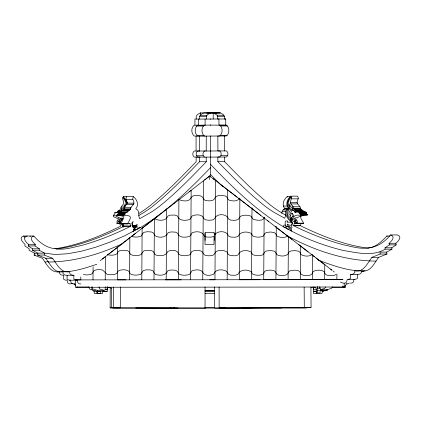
<?xml version="1.0" encoding="UTF-8"?>
<svg xmlns="http://www.w3.org/2000/svg" width="421" height="421" viewBox="0 0 421 421"><rect width="100%" height="100%" fill="white"/><g stroke="black" fill="none" stroke-linecap="round" stroke-linejoin="round"><path stroke-width="0.63" d="M105.239 286.801L105.239 289.39L107.197 289.374L107.197 286.906M313.35 287.375L313.34 293.537L316.06 293.537L316.518 291.274L313.345 291.243L317.039 291.243M116.996 212.563L114.744 212.768L114.891 214.021L113.517 215.089L113.27 216.478C114.922 217.436 116.012 217.499 117.149 218.504L118.222 218.004L119.017 218.846C119.469 220.957 116.954 218.573 117.864 221.009L117.117 220.725L116.849 223.577L120.443 223.851M38.106 253.6L34.348 253.11L29.075 250.216L29.202 248.822L24.86 245.932L25.044 244.269C22.566 242.354 18.403 237.428 23.655 236.007L33.822 236.007C39.527 242.675 46.884 248.227 55.977 248.758C64.402 250.269 72.801 247.253 80.974 245.611C98.14 240.875 114.749 234.229 130.673 226.272L130.052 223.719L129.5 223.535L127.7 223.867L120.685 223.809C119.79 223.614 120.227 220.046 121.253 221.009C120.343 218.573 122.858 220.957 122.4 218.846L121.611 218.004L120.538 218.504C119.401 217.499 118.312 217.436 116.659 216.478L116.906 215.089L118.28 214.021L118.133 212.768L118.538 212.563L126.842 212.494L127.873 211.231L130.505 209.474C130.473 206.732 133.168 205.506 133.983 203.164C133.999 200.764 131.699 198.996 133.457 196.644L123.295 196.644C121.532 198.996 123.837 200.764 123.816 203.164C123.006 205.506 120.311 206.732 120.343 209.474L117.706 211.231L116.675 212.494L115.149 212.563M121.964 223.783C118.864 224.204 122.932 221.304 122.785 219.857C126.158 216.247 120.669 215.247 117.991 215.736A42.653 30.159 90 0 1 116.817 215.468L123.49 215.441L125.058 214.021L124.911 212.768L125.311 212.563M199.707 151.028L194.323 150.992L193.16 152.286A3.757 2.658 -90 0 0 193.113 155.765L194.17 157.08L196.139 157.101L196.133 161.732C181.193 177.315 166.085 192.876 149.213 206.401A167.858 118.696 -90 0 1 140.072 212.737L138.983 213.389M210.511 151.028L197.712 150.992L196.549 152.286A3.757 2.658 -90 0 0 196.502 155.765L197.56 157.08L199.528 157.101L199.522 161.732C184.582 177.315 169.474 192.876 152.597 206.401A167.858 118.696 -90 0 1 143.461 212.737L138.683 215.541M319.292 286.738L319.292 288.743L317.339 288.738L317.334 286.885M112.754 307.872L110.128 307.862L110.223 287.648M177.988 308.04L113.517 307.862L113.617 286.996M120.395 286.996L120.295 307.862L113.517 307.862M80.843 276.85L80.821 279.886L75.327 279.897L75.327 287.28L344.157 287.001L344.157 283.312M92.994 279.876L93.078 266.809M105.218 279.865L105.366 256.684L102.377 258.994M117.601 246.848L117.385 279.854L125.958 279.844M129.594 279.844L129.868 237.37M141.798 279.833L142.135 227.893M153.986 279.823L154.386 218.404M165.427 279.823L166.19 279.823L166.653 208.753M166.19 279.823L178.378 279.812L178.904 199.522M190.566 279.802L191.15 190.313L189.25 191.792M202.769 279.791L203.417 181.046M209.632 179.404L209.658 175.641M215.605 180.635L214.957 279.781L209.769 279.786M227.145 279.77L227.735 189.976L220.82 184.651M239.865 198.496L239.333 279.76L260.162 279.718M251.521 279.739L251.995 207.795M264.135 217.099L263.725 279.718L342.904 279.618M275.913 279.697L276.265 226.409M288.101 279.686L288.385 236.218M300.289 279.676L300.515 245.569M312.477 279.649L312.64 254.9M324.665 279.639L324.77 264.225M336.874 279.628L336.911 274.029M214.057 236.807L213.989 244.49L204.99 244.469L205.101 232.308L214.094 232.329L214.084 233.608M198.323 119.059L198.317 125.095M216.589 112.954L203.738 112.933C202.212 113.844 200.243 114.549 199.596 116.359L199.591 119.059M205.095 119.059L205.09 125.095M210.826 112.991L210.516 112.933C208.984 113.844 207.021 114.549 206.374 116.359L206.369 119.059M196.06 150.992L196.081 136.088M199.449 150.992L199.47 136.088M206.227 150.992L206.248 136.088M332.348 286.896L331.806 287.922A17.377 12.288 90 0 1 331.301 288.474L327.249 289.622L327.196 290.616L317.25 290.606M118.538 212.563L120.064 212.494L121.095 211.231L123.732 209.474C123.695 206.732 126.389 205.506 127.205 203.164C127.221 200.764 124.921 198.996 126.679 196.644M322.06 291.274L323.291 291.274L323.333 290.658M27.218 236.207L27.044 236.007C21.792 237.428 25.955 242.354 28.433 244.269L28.249 245.932L32.591 248.822L32.464 250.216L37.737 253.11L44.51 253.11L55.167 254.5L67.66 253.763L81.416 251.216L95.851 247.174L110.391 241.959L124.458 235.881L140.798 227.34C167.221 211.3 189.582 189.471 210.895 167.29M28.249 245.932L35.027 245.932L39.369 248.822L39.242 250.216L44.51 253.11L44.331 255.1L52.509 258.273C56.977 264.109 60.877 273.571 69.818 271.729C68.918 274.155 71.886 275.518 73.928 275.266L73.822 278.96A1.642 1.163 -90 0 0 74.191 279.523L75.68 280.149L77.259 280.139L77.853 282.554A3.047 2.158 -90 0 0 78.369 283.275L79.111 283.775L80.885 283.964M124.263 208.627L124.253 209.063M325.57 286.896L325.033 287.922A17.377 12.288 -90 0 1 324.523 288.474L320.476 289.622L319.971 292.884L317.25 292.9L317.245 286.738M301.452 209.505L294.674 209.505L293.8 208.969C293.821 206.232 291.127 205.022 290.306 202.685C290.279 200.28 292.574 198.507 290.811 196.154L297.584 196.154C299.352 198.507 297.052 200.28 297.084 202.685C297.9 205.022 300.599 206.232 300.573 208.969L303.215 210.716L304.251 211.974L306.178 212.237L306.035 213.489L307.509 214.926A42.653 30.159 90 0 1 306.335 215.199L303.394 215.347M72.517 283.491L69.802 283.986L68.202 283.275A3.047 2.158 90 0 1 67.686 282.554L67.092 280.139L65.518 280.149L64.024 279.523A1.642 1.163 -90 0 1 63.655 278.96L63.766 275.266C61.724 275.518 58.756 274.155 59.656 271.729C50.709 273.571 46.81 264.109 42.342 258.273L34.169 255.1L34.348 253.11M52.509 258.273L45.731 258.273L37.558 255.1L37.737 253.11M121.837 220.009C121.874 217.441 119.375 220.657 121.532 220.483M210.468 164.222C232.571 187.492 255.963 210.221 283.559 226.898L291.495 231.034C307.746 239.67 325.175 245.969 343.01 250.427C356.508 252.589 372.548 256.878 385.031 249.269L385.047 247.79L389.383 244.88L389.051 243.391L395.972 243.217C398.429 241.291 402.602 236.339 397.335 234.944L390.556 234.944C384.873 241.638 377.542 247.238 368.438 247.822C360.023 249.379 351.614 246.417 343.436 244.822C326.259 240.186 309.63 233.634 293.684 225.767L294.295 223.214L294.847 223.025C299.489 224.335 294.805 221.351 294.979 219.588C291.258 216.068 296.642 214.557 299.557 215.199A42.653 30.159 -90 0 0 300.731 214.926L307.604 214.899M303.42 223.346C303.736 221.393 297.852 216.894 302.183 215.336M120.438 217.983C120.417 219.888 114.728 224.898 119.332 223.535L119.885 223.719L120.506 226.272C99.677 236.397 77.853 245.432 54.798 248.785M119.243 223.588L119.238 222.625L120.648 221.835M289.148 203.848C289.864 205.853 289.053 207.995 290.99 209.532A3.094 2.189 90 0 1 290.843 210.1C289.232 211.4 287.548 213.989 290.29 215.289A1.942 1.374 -90 0 1 290.458 215.515M368.128 248.174C344.394 245.169 321.891 236.055 300.457 225.767L301.073 223.214M56.288 249.069C80.027 245.922 102.498 236.676 123.895 226.272L123.274 223.719M281.786 213.473L282.154 211.442L283.091 209.905L284.849 208.8L287.927 208.8M122.29 210.742L124.321 208.342M73.928 275.266L67.155 275.266L67.044 278.96A1.642 1.163 90 0 0 67.413 279.523L69.433 280.191L76.206 280.191M132.873 231.524L133.225 231.603L133.762 230.808L134.131 228.671L132.394 225.745L131.81 222.946L133.173 221.441L132.21 223.709L132.72 225.251L133.578 225.782L134.978 225.661L137.262 224.409L136.825 225.772L137.141 227.272L135.741 226.166L132.662 226.166M126.658 204.764C127.126 201.77 124.842 199.301 123.132 197.123M63.045 271.729C62.145 274.155 65.108 275.518 67.155 275.266M35.027 245.932L35.206 244.269C32.733 242.354 28.57 237.428 33.822 236.007M291.769 218.067L291.937 218.557L292.074 217.72A0.758 0.537 -90 0 0 291.837 217.504L291.243 217.783M136.525 229.687L135.278 229.782L135.409 228.656C133.778 229.666 134.867 226.23 135.951 227.777L135.467 227.024L132.52 227.056M117.743 211.963L117.859 212.952L118.554 213.4M118.822 212.8L118.717 211.974M264.53 217.399C263.02 221.614 256.605 220.23 253.316 219.378L250.948 216.147C247.701 214.889 243.764 214.81 240.565 216.257L237.918 219.694L234.844 220.351L230.603 220.099L228.603 219.083C226.866 213.415 216.478 213.142 214.557 218.715L212.958 219.857L209.263 220.315L205.622 219.857L203.996 218.752C202.464 213.926 195.87 214.289 192.102 215.994L189.892 219.367C185.524 220.957 179.036 221.036 177.215 215.873L174.478 215.047L170.047 215.152L167.842 216.105C166.163 221.13 159.443 220.862 155.412 219.152L154.639 218.215M190.86 234.992L192.113 232.808C196.344 230.971 202.575 231.234 204.348 236.155L206.737 237.065L211.179 237.134L213.815 236.281M292.127 210.026C293.621 207.995 290.174 207.5 290.153 205.648A4.768 3.368 -90 0 1 290.095 205.016M121.68 210.432L121.611 210.416A1.242 0.879 -90 0 1 121.111 210.611L119.596 210.426L117.796 211.489A3.089 2.184 90 0 0 117.48 211.768C118.69 211.621 121.011 211.631 121.727 210.316M326.833 289.943L327.064 289.411M239.312 198.075C237.897 201.927 232.576 201.038 229.434 200.343C227.293 199.528 227.587 196.286 225.061 195.928C221.904 195.476 217.494 194.639 215.194 197.449C214.215 201.275 209.542 201.064 206.422 200.649C203.554 200.701 203.454 197.502 201.564 196.249C198.354 195.239 193.097 194.318 191.06 197.691C189.429 202.212 182.398 201.28 178.962 199.486M214.857 234.907L215.257 234.034M296.884 223.288C297.779 223.088 297.331 219.52 296.305 220.493C297.21 218.052 294.705 220.446 295.153 218.336L295.942 217.489L297.015 217.983C298.152 216.973 299.242 216.899 300.889 215.936L300.636 214.547L299.263 213.489L299.405 212.237L297.473 211.974L294.674 209.505M122.179 206.427L121.322 208.732L121.632 209.769M137.109 229.35L137.967 228.161L140.235 227.619L139.004 227.619M295.426 211.463L295.431 212.489A0.889 0.626 -90 0 0 295.605 212.684L296.21 212.579L296.405 211.447M210.426 150.997L219.646 150.918L220.815 152.202A3.757 2.658 -90 0 1 220.872 155.686L219.662 157.028L210.447 157.117M210.079 119.043L218.946 118.99L218.967 125.026L226.635 125.195C229.64 127.7 229.582 132.962 226.898 135.678L225.903 136.015L217.846 136.025L217.91 150.929L226.424 150.918L227.587 152.202A3.757 2.658 -90 0 1 227.65 155.686L226.44 157.028L217.852 157.038L217.868 161.669C232.855 177.162 248.011 192.639 264.92 206.064A167.858 118.696 -90 0 0 274.076 212.347L284.691 218.241C286.275 215.468 284.575 211.968 286.759 209.442L288.511 208.327C285.138 204.474 287.159 199.138 290.811 196.154M190.86 235.034L189.466 236.455C185.608 237.47 178.957 238.249 177.609 233.266L175.604 232.15L171.115 231.913L168.158 232.681C166.106 237.849 159.006 238.286 154.812 235.597L153.507 233.018L151.676 232.029L147.582 231.697L143.971 232.287L142.624 233.544L141.24 236.028C138.156 237.36 134.436 237.37 131.252 236.313M210.832 125.095L197.428 125.274C194.434 127.784 194.497 133.047 197.191 135.751L198.186 136.088M205.011 125.095L204.206 125.274C201.212 127.784 201.275 133.047 203.969 135.751L204.964 136.088M119.427 212.837L119.585 212.016A1.205 0.853 -90 0 0 119.432 211.616M215.257 234.013C218.567 230.576 226.851 230.719 228.487 236.002L230.576 237.034L235.007 237.249L237.986 236.513C240.102 231.413 246.964 231.055 251.3 233.466L252.658 235.871C255.842 237.57 260.057 237.544 263.346 236.113L264.725 233.639L266.361 232.439L270.592 232.018L274.029 232.503L275.576 233.566L276.96 236.113C280.123 237.802 284.954 238.223 287.875 235.834M291.127 197.223L290.985 197.438A8.425 5.957 -90 0 0 290.848 197.649C289.306 199.786 286.912 202.68 288.79 205.343A11.725 8.288 90 0 0 289.369 206.19L289.422 206.258M395.824 243.391L396.161 244.88L391.825 247.79L391.956 249.179L386.694 252.105L386.957 254.026L380.184 254.026L371.938 257.315C367.486 263.178 363.623 272.661 354.666 270.877C355.571 273.297 352.609 274.671 350.567 274.434L350.682 278.128A1.642 1.163 -90 0 1 350.319 278.697L348.299 279.376M386.957 254.026L378.711 257.315C374.285 262.941 370.759 272.34 362.039 270.903M100.219 260.652L209.637 176.031L331.68 270.008M292.511 209.274L292.816 208.237L291.948 205.932M347.025 283.338L343.768 287.28L342.252 286.022M389.051 243.391L389.193 243.217C391.651 241.291 395.824 236.339 390.556 234.944M292.106 227.04L291.406 228.466L291.306 231.229L290.443 229.95L290.232 228.187L291.958 225.256L292.627 222.625L291.095 220.893L291.058 218.752L290.464 218.473L290.495 221.551L291.458 222.714M389.893 236.007L386.815 236.007C381.726 241.57 375.942 247.106 368.112 248.148M135.741 226.166L134.983 227.056L135.467 227.024M290.874 196.644L287.18 196.644C283.512 199.607 281.491 204.938 284.849 208.8M210.505 176.941L210.384 136.067L219.13 136.015L220.12 135.678C222.804 132.962 222.862 127.7 219.857 125.195L210.216 125.063M206.101 157.101L206.301 161.732C191.355 177.315 176.246 192.876 159.375 206.401A167.858 118.696 90 0 1 150.234 212.737L139.64 218.694C138.046 215.926 139.74 212.421 137.546 209.905L135.788 208.8C139.146 204.938 137.125 199.607 133.457 196.644M174.194 203.438L173.82 203.727M287.39 222.204L287.864 221.409L287.348 220.893L285.564 221.057C284.607 223.004 285.37 225.214 286.464 226.887M290.974 196.639C287.269 199.78 286.517 204.648 289.28 208.479C284.507 211.468 286.969 217.02 290.422 220.036M287.28 197.181L287.18 196.644M312.093 254.473C309.188 256.868 304.341 256.394 301.194 254.721L299.841 252.158L298.289 251.105L294.779 250.632L290.874 250.974L289.069 251.958L287.648 254.537C284.622 256.594 280.154 256.384 276.955 254.784L275.529 252.221L274.092 251.126L270.829 250.579L266.451 250.927L264.667 252.09L263.272 254.626C260.025 256.168 255.821 256.105 252.605 254.505L251.211 252.074C246.943 249.569 239.996 249.921 237.891 255.042L234.95 255.794L230.508 255.594L228.382 254.558L226.83 251.879C223.577 249.89 218.462 249.679 215.41 252.132C214.721 253.742 213.71 255.431 211.752 255.579A11.146 7.099 0 0 1 206.437 255.584C204.427 255.447 203.296 253.742 202.585 252.058C199.743 249.648 195.276 250.1 191.992 251.363L190.45 254.068L189.313 255.021C185.419 256.036 178.804 256.773 177.446 251.769L175.368 250.669L170.821 250.479L167.958 251.29C166.121 256.1 160.375 256.278 156.012 255.084L154.639 254.068L153.307 251.484L151.339 250.527L147.055 250.258L143.666 250.921L140.993 254.663C137.672 255.894 133.531 256.094 130.378 254.337L129.131 251.784L127.452 250.674L123.342 250.258L119.827 250.653L118.222 251.569L116.87 253.931C114.107 255.589 110.528 255.4 107.466 254.7M292.506 216.305C291.769 214.857 292.532 218.299 293.474 216.552A2.805 1.984 -90 0 0 293.642 216.005C293.858 213.689 291.906 215.468 292.905 214.957M142.082 228.271L159.038 215.163M76.869 287.28L77.201 287.001M165.885 209.869L166.653 209.269M107.797 254.805L129.868 237.728M135.22 233.581L131.531 236.439M209.621 176.057L204.469 180.025M29.886 236.297L30.607 236.207M225.745 125.026L225.719 118.99L224.451 119.001L224.435 116.296C223.788 114.491 221.82 113.796 220.288 112.896L200.349 112.933C198.823 113.844 196.854 114.549 196.207 116.359L196.207 119.059M121.416 211.353L121.185 211.489A3.089 2.184 90 0 0 120.869 211.768L121.095 211.852M326.501 290.311L326.101 290.522A4.563 4.563 0 0 1 325.223 290.795L322.66 290.816L321.886 293.437L316.403 293.437C316.887 289.343 316.687 285.817 311.272 287.385M336.037 274.524L334.342 275.318L330.906 275.634L326.991 275.208L325.317 274.15L324.107 271.566C320.981 269.661 316.545 269.782 313.303 271.387L311.987 273.934L310.519 275.045L306.988 275.55L303.052 275.239L301.157 274.334L299.799 271.777L298.363 270.687L295.026 270.156L290.974 270.435L289.038 271.382L287.601 273.966L286.133 274.987L282.954 275.487L278.949 275.245L276.918 274.381L275.466 271.829L274.113 270.703L271.008 270.108L266.535 270.387L264.614 271.513L263.225 274.087C260.01 275.734 255.821 275.56 252.563 274.092L251.142 271.666C246.99 269.108 239.891 269.356 237.86 274.503L235.044 275.292L230.555 275.145L228.329 274.15L226.745 271.45C222.714 268.914 215.399 268.966 213.626 274.297C210.542 275.46 205.995 276.197 203.48 273.508C201.927 268.845 195.591 269.445 191.897 270.861L190.339 273.576L189.197 274.534C185.882 275.413 181.946 275.75 178.888 273.955L177.304 271.256L175.162 270.177L170.573 270.019L167.769 270.861C165.927 275.75 160.085 275.75 155.749 274.539L154.449 273.487L153.076 270.903L150.955 269.987L146.508 269.793L143.35 270.545L140.714 274.281C137.372 275.323 133.204 275.692 130.152 273.734L128.884 271.15C125.747 269.282 121.085 269.198 117.996 271.203L116.791 273.403C113.933 275.255 110.091 274.918 106.913 274.145L102.635 270.045C99.73 269.424 96.425 269.298 93.788 270.819L92.336 273.392L90.71 274.529L86.889 274.971L83.337 274.56M123.021 243.412C99.714 254.342 74.254 261.815 48.383 262.041L45.731 258.273M365.07 270.656L361.881 271.661M307.683 307.451L306.146 308.083L113.165 308.104L111.67 307.472L111.67 289.885A5.331 5.331 0 0 0 111.549 288.717L110.47 287.469L107.944 287.406M96.783 264.314C85.247 268.045 73.312 272.213 61.04 271.813M292.463 209.937L292.532 209.921A1.242 0.879 -90 0 0 293.032 210.111L294.547 209.921L296.347 210.968A3.089 2.184 90 0 1 296.663 211.247C295.458 211.105 293.137 211.137 292.411 209.821M295.895 212.852L294.895 212.521L294.563 211.51A1.205 0.853 -90 0 1 294.716 211.105M204.485 150.992L203.327 152.286A3.757 2.658 -90 0 0 203.275 155.765L204.49 157.101M292.279 213.721L292.148 214.047L292.563 214.11L292.411 213.115L291.348 213.394L290.574 215.363A2.658 1.879 -90 0 0 290.679 216.731L291.2 217.862L291.216 219.178L291.974 220.536L294.942 222.114L294.937 223.077M60.224 271.287L57.651 271.813L59.498 271.813M206.932 112.991L220.288 112.896M209.811 112.991L210.121 112.933M216.589 112.991L216.899 112.933M44.994 262.041L48.262 261.641M301.004 215.962L302.646 215.736A42.653 30.159 -90 0 0 303.82 215.468L302.688 215.441M70.265 280.165L69.433 280.191M62.445 271.766C55.635 273.134 51.599 266.94 48.383 262.041M170.01 308.083L171.21 308.04M173.399 308.083L174.599 308.04M74.107 283.964L72.333 283.775L71.591 283.275A3.047 2.158 -90 0 1 71.075 282.554L70.481 280.139M116.706 215.952L114.601 215.736A42.653 30.159 -90 0 1 113.428 215.468L113.328 215.441M205.285 150.992L204.864 150.992M93.92 290.658L93.957 291.274L96.493 291.248M103.903 291.243L102.635 291.253L102.608 293.458L97.13 293.363A10.672 10.672 0 0 0 97.041 292.542C96.42 291.064 96.088 290.227 93.799 290.795A4.563 4.563 0 0 1 92.92 290.522L91.962 289.411L91.746 286.922M107.287 286.727L107.292 291.243L104.119 291.274L104.066 290.279L100.014 289.153A17.377 12.288 -90 0 1 99.503 288.606L98.951 286.812M310.919 287.085L311.072 307.298L246.606 307.814M311.072 307.298L219.157 308.014L219.094 287.09M350.567 274.434L357.34 274.434C359.387 274.671 362.349 273.297 361.439 270.877M213.705 112.991L219.978 112.954M319.297 287.911L320.476 287.901L320.476 289.622L327.249 289.622M281.502 307.962L242.649 308.04M178.378 279.812L181.219 279.807M215.205 308.083L250.627 308.083M213.51 112.896L217.115 115.238L223.893 115.238M200.138 115.296L206.916 115.296M217.115 115.238L217.662 116.296L224.435 116.296M199.596 116.359L206.374 116.359M225.719 118.99L217.673 119.001L217.662 116.296M210.832 119.059L194.934 119.059L194.928 125.095M197.933 125.095L194.039 125.274C191.045 127.784 191.113 133.047 193.807 135.751L194.797 136.088L210.853 136.088M197.428 125.274L204.206 125.274M219.857 125.195L226.635 125.195M220.741 125.958L227.519 125.958M196.544 126.037L203.322 126.037M220.12 135.678L226.898 135.678M197.191 135.751L203.969 135.751M220.872 155.686L227.65 155.686M196.502 155.765L203.28 155.765M199.528 157.101L210.774 157.138M200.022 157.138L196.139 157.101M217.868 161.669L224.64 161.669C239.633 177.162 254.784 192.639 271.698 206.064A167.858 118.696 -90 0 0 280.854 212.347L285.638 215.126M199.522 161.732L206.301 161.732M291.564 198.838L298.342 198.838M125.937 199.328L132.71 199.328M290.306 202.685L297.084 202.685M127.205 203.164L133.983 203.164M290.727 203.911L297.505 203.911M126.784 204.395L133.562 204.395M283.317 206.037L287.627 206.037M293.305 206.785L300.078 206.785M124.216 207.285L130.994 207.285M284.685 208.174L288.385 208.174M293.516 208.353L300.294 208.353M124.011 208.853L130.784 208.853M293.8 208.969L300.573 208.969M123.732 209.474L130.505 209.474M286.759 209.442L287.99 209.442M283.091 209.905L286.785 209.905M122.853 210.016L129.631 210.016M295.51 210.337L302.283 210.337M296.01 210.411L302.783 210.411M122.022 210.853L128.8 210.853M121.522 210.926L128.3 210.926M282.154 211.442L285.848 211.442M296.989 211.589L303.762 211.589M297.473 211.974L304.251 211.974M298.999 212.031L305.778 212.031M120.548 212.11L127.326 212.11M299.405 212.237L306.178 212.237M120.064 212.494L126.842 212.494M299.405 212.647L306.183 212.647M114.744 212.768L116.596 212.768M118.133 212.768L124.911 212.768M299.194 213.11L305.967 213.11M118.133 213.184L124.911 213.184M299.263 213.489L306.035 213.489M118.348 213.642L125.121 213.642M299.447 213.736L306.225 213.736M118.28 214.021L125.058 214.021M118.096 214.268L124.874 214.268M300.636 214.547L307.414 214.547M116.906 215.089L123.685 215.089M294.847 223.025L296.694 223.025M294.295 223.214L296.758 223.214M296.947 223.177L303.725 223.177M296.816 223.33L303.657 223.288M120.622 223.698L127.531 223.851M128.821 223.719L130.052 223.719M293.574 225.488L300.352 225.488M131.731 225.782L136.825 225.772M293.621 225.761L300.399 225.761M124 225.988L130.778 225.988M123.953 226.266L130.731 226.266M135.972 226.956L137.204 226.956M133.389 227.366L135.315 227.372M133.91 229.65L135.146 229.65M133.446 229.687L135.909 229.687M133.689 229.913L135.536 229.913M28.575 244.448L35.353 244.448M389.383 244.88L396.161 244.88M385.047 247.79L391.825 247.79M32.591 248.822L39.369 248.822M385.178 249.179L391.956 249.179M32.464 250.216L39.242 250.216M386.694 252.105L379.916 252.105L380.184 254.026M34.09 255.031L35.322 255.031M37.474 255.031L44.252 255.031M371.938 257.315L378.711 257.315M376.074 261.099C344.452 260.841 313.661 250.242 286.122 235.192M363.444 270.945C347.799 271.135 332.69 265.477 318.218 260.052M75.327 279.897L342.841 279.618M104.734 289.374L107.197 289.374M316.518 289.374L313.44 289.374L313.44 287.522M92.173 286.812L92.725 288.606A17.377 12.288 -90 0 0 93.236 289.153L97.288 290.279L104.066 290.279M205.048 290.311L214.631 290.311M320.328 290.606L327.196 290.616M205.048 290.816L214.631 290.816M107.292 291.243L97.346 291.274L97.288 290.279M205.048 291.7L214.631 291.716M205.048 293.437L214.631 293.437M205.048 307.451L214.631 307.451M110.128 307.862L113.207 307.862M219.157 308.014L225.935 308.014M76.48 287.001L88.968 287.017M332.164 287.264L345.309 287.28L345.309 285.433M205.432 308.083L135.746 307.962M322.023 291.258L323.291 291.274M350.414 283.175L352.188 282.975L352.924 282.47A3.047 2.158 90 0 0 353.44 281.749L354.029 279.328L354.608 279.376M346.53 283.964L348.304 283.775L349.046 283.275A3.047 2.158 -90 0 0 349.298 282.986M92.436 290.016L89.847 289.153A17.377 12.288 90 0 1 89.336 288.606L88.789 286.812M207.127 112.933L207.437 112.991M200.349 112.933L200.659 112.991L200.664 114.438M284.122 227.172L286.396 227.703L287.254 228.887M123.49 215.441L123.59 215.468A42.653 30.159 90 0 0 124.763 215.736C133.41 214.642 130.147 219.552 127.395 223.698M286.401 226.845L284.596 224.961L284.059 225.003L283.633 225.672L283.559 226.898M287.838 229.219L289.085 229.303L288.953 228.182C290.585 229.182 289.485 225.751 288.406 227.303L288.885 226.551L289.369 226.577L288.611 225.693L287.364 226.84L287.148 226.493C287.611 222.135 286.496 225.151 290.774 225.293L291.632 224.761L292.137 223.214L291.169 220.951M290.79 222.193L287.527 222.146M386.815 236.007L387.362 236.297M340.436 282.075C342.147 282.928 344.478 283.886 346.151 282.47A3.047 2.158 90 0 0 346.662 281.749L347.251 279.328L355.077 279.376L357.092 278.691A1.642 1.163 -90 0 0 357.461 278.128L357.34 274.434M123.416 225.782L122.553 225.251L122.048 223.709M290.322 220.925L289.474 220.251A16.251 11.493 90 0 1 288.353 219.12L285.485 214.578M244.469 202.848L239.054 198.68M213.031 178.651L214.431 179.73M227.735 189.976L237.018 197.112M267.577 220.651L268.451 221.325M324.765 264.688L315.966 257.899M311.866 254.747L314.355 256.657M330.653 269.219L332.211 270.419M333.248 271.219L334.29 272.019M245.059 203.306L260.583 215.268M344.273 286.48L345.309 287.28M298.763 244.659L308.114 251.858M291.011 209.39C293.532 210.7 289.601 212.273 290.816 213.763M275.181 226.503L292.016 239.47M222.804 186.75L210.495 174.499M24.944 237.397L23.655 236.007M123.295 196.644L125.832 199.643L127.352 202.89M74.354 283.554L75.575 285.033M74.017 283.833L75.643 285.801M290.695 218.231L290.195 217.704A18.787 13.283 90 0 0 289.806 217.373C285.185 213.821 288.259 211.668 289.869 208.148M123.29 227.282L122.227 225.745L121.585 223.698M122.974 197.712L123.121 197.928A8.425 5.957 90 0 1 123.258 198.133C124.811 200.264 127.21 203.148 125.342 205.816A11.725 8.288 90 0 1 124.905 206.474M93.957 291.274L94.415 293.537L97.13 293.537L97.13 292.39M122.016 210.521C120.517 208.495 123.963 207.985 123.974 206.132A4.768 3.368 -90 0 0 124.032 205.495M122.395 218.557L122.227 219.052L122.09 218.215A0.758 0.537 -90 0 1 122.327 217.994M124.974 204.322L124.448 206.211L124.716 207.264M123.127 209.874L123.153 210.016A3.094 2.189 90 0 0 123.232 210.368M224.688 150.929L224.625 136.025M304.141 287.085L304.294 307.298M224.625 157.038L224.64 161.669M213.215 119.022L213.2 112.954M214.631 233.381L214.631 240.396M214.631 286.922L214.631 308.104M205.048 233.381L205.048 240.396M205.048 286.922L205.048 308.104M295.126 221.378A0.616 0.432 -90 0 1 294.511 221.435A0.616 0.432 -90 0 1 294.479 220.562A0.616 0.432 -90 0 1 295.095 220.525A0.642 0.453 90 0 1 295.132 221.414M119.048 221.925A0.642 0.453 90 0 1 119.08 221.036A0.616 0.432 -90 0 1 119.696 221.078A0.642 0.453 -90 0 1 119.659 221.983A0.642 0.453 -90 0 1 119.017 221.925M314.571 287.38A3.194 3.194 0 0 1 315.145 287.417M111.012 287.785A1.573 1.573 0 0 1 111.349 288.169M124.011 216.883A2.805 1.984 -90 0 1 123.958 216.699M292.316 219.094C293.148 222.062 294.105 216.857 292.316 219.094M97.835 293.237L97.804 293.537L100.519 293.537L100.514 291.243L97.346 291.274L97.835 293.237"/></g></svg>
